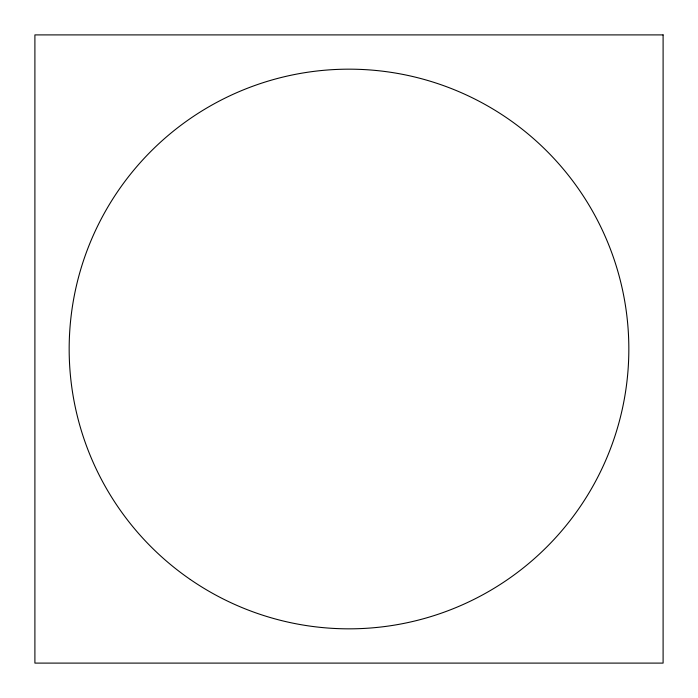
<?xml version="1.0" encoding="UTF-8"?>
<svg xmlns="http://www.w3.org/2000/svg" width="698" height="698" viewBox="0 0 698 698"><rect width="100%" height="100%" fill="white"/><g stroke="black" fill="none" stroke-linecap="round" stroke-linejoin="round"><path stroke-width="1.05" d="M663.1 34.9L34.9 34.9L34.9 663.1L663.1 663.1L663.1 34.9M190.318 579.497A279.837 279.837 0 0 0 627.956 371.17A279.837 279.837 0 0 0 228.726 96.333A279.837 279.837 0 0 0 190.318 579.497"/></g></svg>
